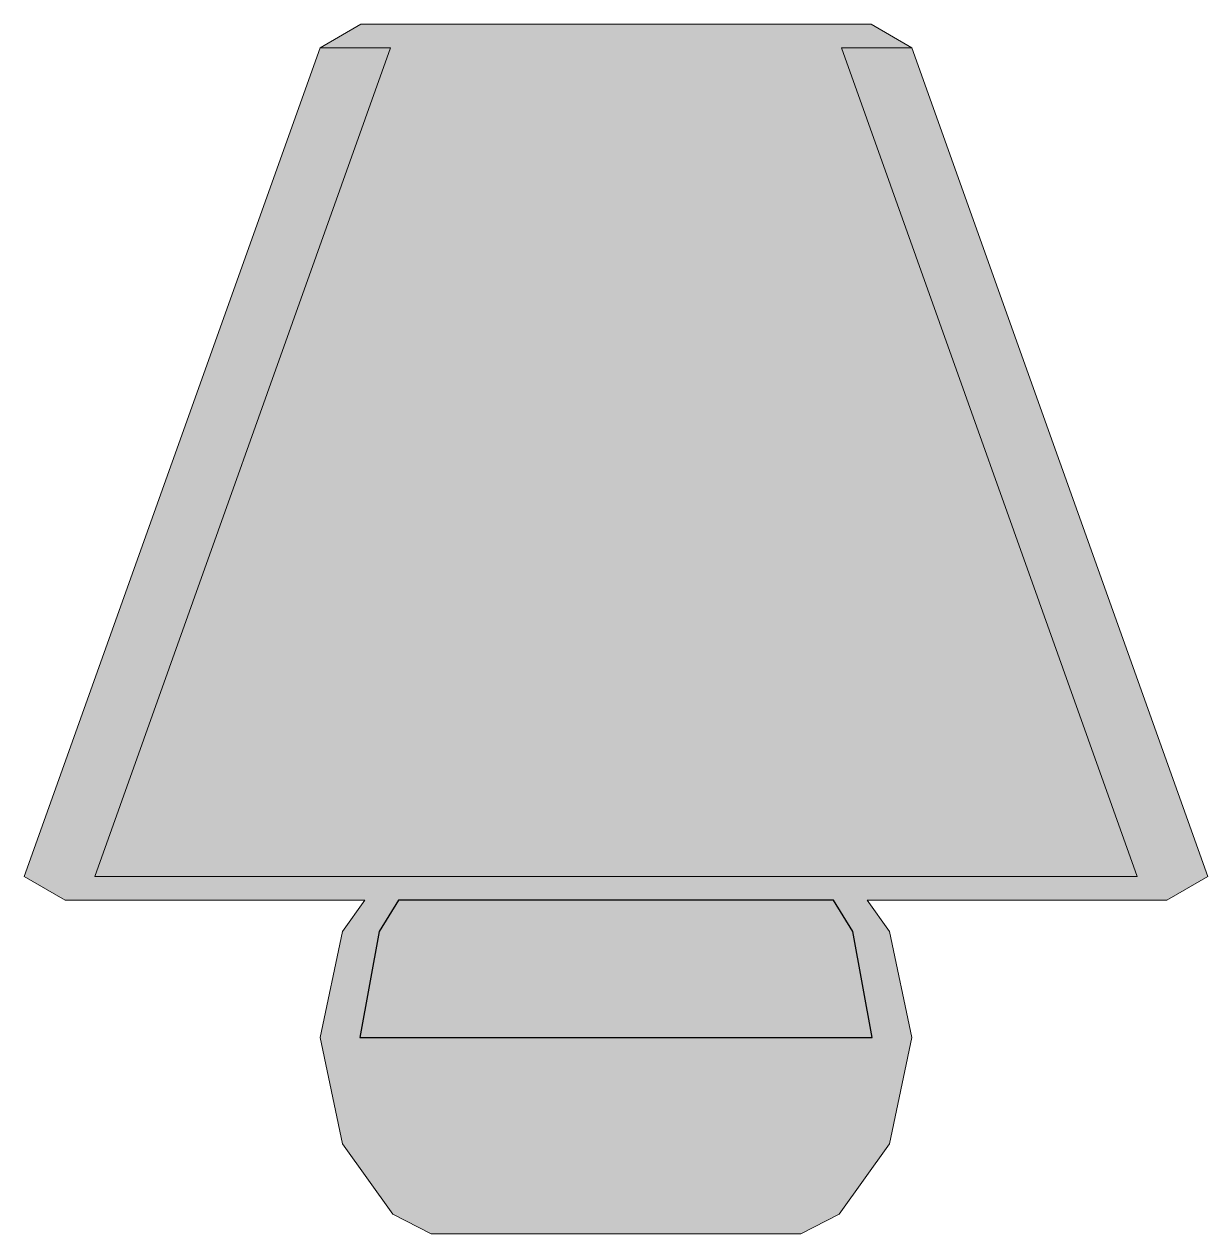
# Model space of a CAD drawing. Header units: millimetres. Extents: x 0 to 300, y 0 to 306.
import ezdxf

# ---------------------------------------------------------------- set-up
doc = ezdxf.new("R2010")
doc.units = ezdxf.units.MM
doc.layers.add('COLOR_FILL', color=7, linetype='Continuous')
doc.layers.add('FURN', color=7, linetype='Continuous', lineweight=25)

msp = doc.modelspace()

# ---------------------------------------------------------------- hatches: boundary and pattern name
at = {"layer": 'COLOR_FILL', "true_color": 0xcfc4b4}
for points in [[(17.88, 90.5), (92.88, 300.5), (75, 300.5), (85.35, 306.5), (214.65, 306.5), (225, 300.5), (207.12, 300.5), (282.12, 90.5), (17.88, 90.5)], [(85.05, 49.71), (89.99, 76.61), (94.87, 84.5), (205.13, 84.5), (210.01, 76.61), (214.95, 49.71), (85.05, 49.71)]]:
    msp.add_hatch(color=7, dxfattribs=at).paths.add_polyline_path(points)
at = {"layer": 'COLOR_FILL', "true_color": 0xc3b8a8}
h = msp.add_hatch(color=7, dxfattribs=at)
h.paths.add_polyline_path([(86.34, 84.5), (10.35, 84.5), (0, 90.5), (75, 300.5), (92.88, 300.5), (17.88, 90.5), (282.12, 90.5), (207.12, 300.5), (225, 300.5), (300, 90.5), (289.65, 84.5), (213.66, 84.5), (219.29, 76.61), (225, 49.71), (219.29, 22.81), (206.56, 4.94), (196.82, 0), (103.18, 0), (93.44, 4.94), (80.71, 22.81), (75, 49.71), (80.71, 76.61), (86.34, 84.5)])
h.paths.add_polyline_path([(89.99, 76.61), (85.05, 49.71), (214.95, 49.71), (210.01, 76.61), (205.13, 84.5), (94.87, 84.5), (89.99, 76.61)], flags=0)

# ---------------------------------------------------------------- linework, layer by layer
at = {"layer": 'FURN', "lineweight": 18, "true_color": 0x4b453e}
for points in [[(17.88, 90.5), (92.88, 300.5), (75, 300.5), (85.35, 306.5), (214.65, 306.5), (225, 300.5), (207.12, 300.5), (282.12, 90.5), (17.88, 90.5)], [(86.34, 84.5), (10.35, 84.5), (0, 90.5), (75, 300.5), (92.88, 300.5), (17.88, 90.5), (282.12, 90.5), (207.12, 300.5), (225, 300.5), (300, 90.5), (289.65, 84.5), (213.66, 84.5), (219.29, 76.61), (225, 49.71), (219.29, 22.81), (206.56, 4.94), (196.82, 0), (103.18, 0), (93.44, 4.94), (80.71, 22.81), (75, 49.71), (80.71, 76.61), (86.34, 84.5)], [(85.05, 49.71), (89.99, 76.61), (94.87, 84.5), (205.13, 84.5), (210.01, 76.61), (214.95, 49.71), (85.05, 49.71)]]:
    msp.add_lwpolyline(points, close=True, dxfattribs=at)
at = {"layer": 'FURN'}
msp.add_lwpolyline([(89.99, 76.61), (85.05, 49.71), (214.95, 49.71), (210.01, 76.61), (205.13, 84.5), (94.87, 84.5), (89.99, 76.61)], close=True, dxfattribs=at)

doc.saveas('drawing.dxf')
